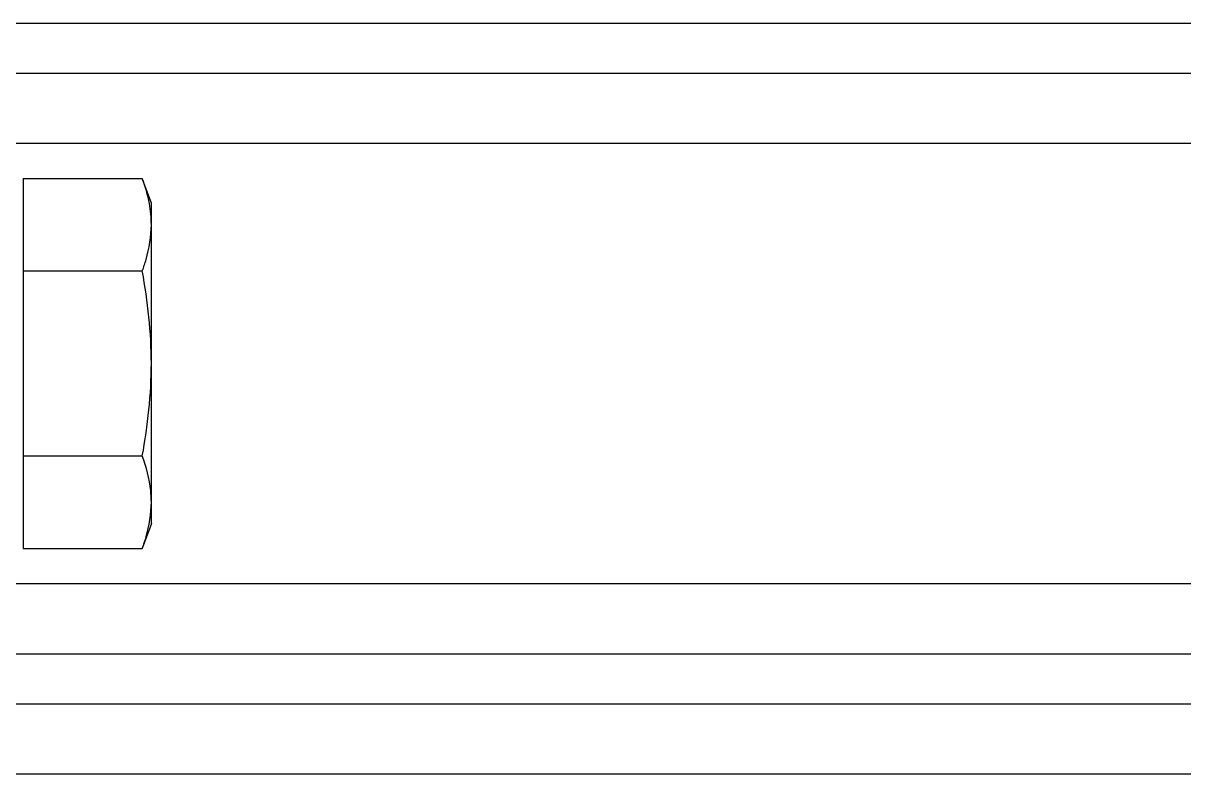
# Model space of a CAD drawing. Extents: x 1247970 to 1725648, y 860327 to 1277876.
# Drawn here: x 1318625.5 to 1318920.6, y 1196366.5 to 1196557.4 of the extents above; entities that cross this region are included whole.
import ezdxf

# ---------------------------------------------------------------- set-up
doc = ezdxf.new("R2010")
doc.units = 0
doc.header["$LTSCALE"] = 1000
doc.header["$MEASUREMENT"] = 0
doc.layers.get('0').update_dxf_attribs({"color": 254})
doc.layers.add('TK', color=4, linetype='Continuous')

# ---------------------------------------------------------------- blocks, each defined once
blk = doc.blocks.new('A$C7BF01818')
at = {"linetype": 'Continuous'}
for p, q in [((-2095.18, 3067.89), (1692.03, 3067.89)), ((-2095.18, 3055.16), (1692.03, 3055.16)), ((-2130.81, 3037.35), (1727.67, 3037.35)), ((-2038.16, 3028.38), (-2038.16, 2934.33)), ((-2038.16, 3028.38), (-2007.88, 3028.38)), ((-2005.59, 3022.08), (-2007.88, 3028.38)), ((-2005.59, 2940.63), (-2005.59, 3022.08)), ((-2038.16, 3004.87), (-2007.88, 3004.87)), ((-2038.16, 2957.84), (-2007.88, 2957.84)), ((-2005.59, 2940.63), (-2007.88, 2934.33)), ((-2038.16, 2934.33), (-2007.88, 2934.33)), ((-2130.81, 2925.36), (1727.67, 2925.36)), ((-2129.79, 2907.54), (1692.03, 2907.54)), ((-2129.79, 2894.82), (1692.03, 2894.82)), ((-2286.06, 2877), (1882.92, 2877))]:
    blk.add_line(p, q, dxfattribs=at)
for points in [[(-2006.09, 3022), (-2006.5, 3024.17), (-2007.12, 3026.3), (-2007.88, 3028.38)], [(-2005.59, 3016.62), (-2005.59, 3018.42), (-2005.77, 3020.23), (-2006.09, 3022)], [(-2005.59, 2981.35), (-2005.59, 2989.23), (-2006.47, 2997.12), (-2007.88, 3004.87)], [(-2007.88, 2957.84), (-2006.47, 2965.59), (-2005.59, 2973.48), (-2005.59, 2981.35)]]:
    blk.add_open_spline(points, degree=3, dxfattribs=at)
for points, knots in [([(-2007.88, 3004.87), (-2007.53, 3005.83), (-2006.27, 3009.62), (-2005.59, 3013.64), (-2005.59, 3016.62)], [0, 0, 0, 0, 0.255696, 1, 1, 1, 1]), ([(-2005.59, 2946.09), (-2005.59, 2947.07), (-2005.8, 2951.08), (-2006.85, 2955.01), (-2007.88, 2957.84)], [0, 0, 0, 0, 0.246324, 1, 1, 1, 1]), ([(-2007.88, 2934.33), (-2007.53, 2935.29), (-2006.27, 2939.09), (-2005.59, 2943.11), (-2005.59, 2946.09)], [0, 0, 0, 0, 0.255696, 1, 1, 1, 1])]:
    blk.add_open_spline(points, degree=3, knots=knots, dxfattribs=at)

msp = doc.modelspace()

# ---------------------------------------------------------------- block references
at = {"layer": 'TK'}
msp.add_blockref('A$C7BF01818', (1320663.7, 1193489.49), dxfattribs=at)

doc.saveas('drawing.dxf')
